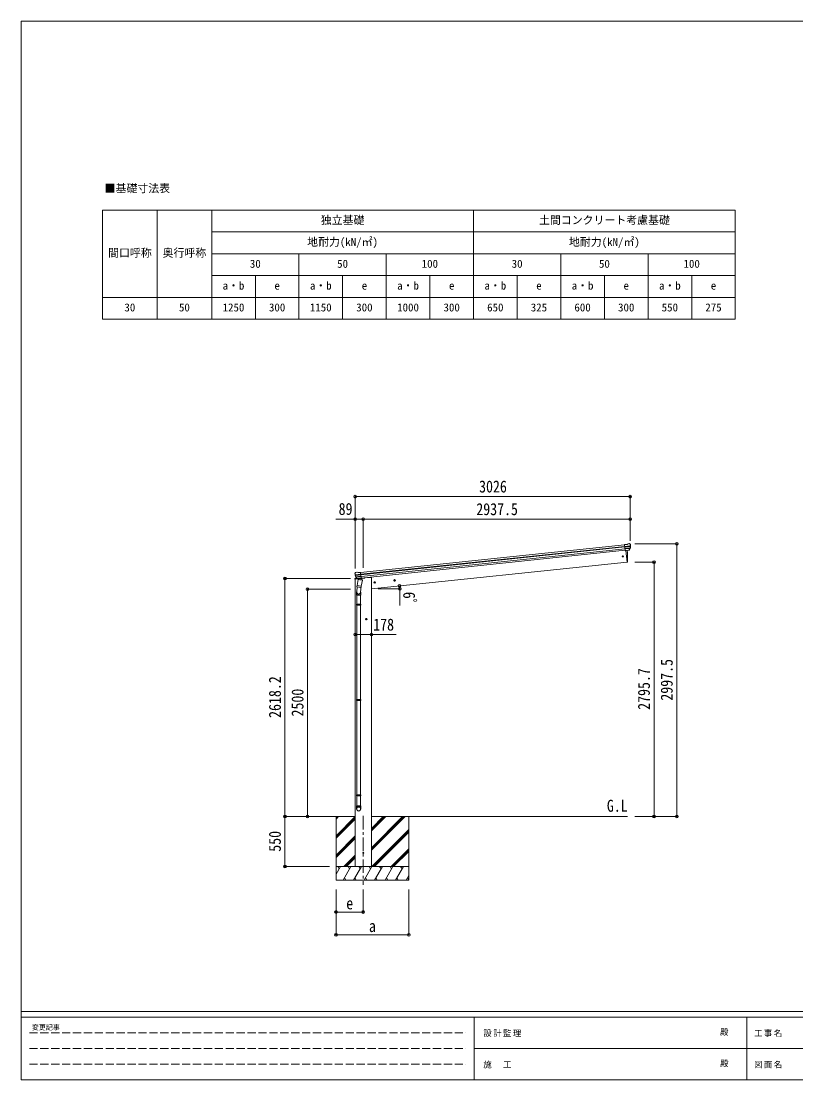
# Model space of a CAD drawing. Units: millimetres at full size, sheet at 1:30. Extents: x -8432 to 8432, y -5820 to 5820.
# Drawn here: x -8432 to 89, y -5820 to 5820 of the extents above; entities that cross this region are included whole.
import ezdxf
from ezdxf.enums import TextEntityAlignment as Align

# ---------------------------------------------------------------- set-up
doc = ezdxf.new("R2010")
doc.units = ezdxf.units.MM
doc.header["$LTSCALE"] = 30
doc.header["$PDMODE"] = 32
doc.header["$PDSIZE"] = 30
doc.linetypes.add('CHAIN1', pattern=[8, 5, -1, 1, -1])
doc.linetypes.add('DASHED3', pattern=[4, 3, -1])
for name, color, linetype, lineweight in [('0-0_0', 7, 'Continuous', 9), ('0-1_本体', 5, 'CHAIN1', 9), ('0-3_ELV2', 4, 'Continuous', 9), ('0-6_OTH_LINE', 6, 'Continuous', 9), ('0-9_OUTLINE', 7, 'Continuous', 9), ('0-E_DET2', 7, 'Continuous', 18), ('0-F_PARTS1', 6, 'Continuous', 9), ('F-0_240', 7, 'Continuous', 9)]:
    doc.layers.add(name, color=color, linetype=linetype, lineweight=lineweight)
doc.layers.add('0-7_SHAPE', color=7, linetype='Continuous')
doc.styles.add('ＭＳ ゴシック', font='')
doc.styles.get('ＭＳ ゴシック').set_extended_font_data('MS Gothic')

msp = doc.modelspace()

# ---------------------------------------------------------------- linework, layer by layer
at = {"layer": '0-0_0'}
for p, q in [((-5208.92, -2924.82), (-4757.78, -2924.82)), ((-4968.78, -2924.82), (-4968.78, -3624.82)), ((-4968.78, -2952.2), (-4941.4, -2924.82)), ((-4968.78, -2938.06), (-4955.54, -2924.82)), ((-4968.78, -3136.05), (-4757.78, -2925.05)), ((-4968.78, -3150.19), (-4757.78, -2939.19)), ((-4968.78, -3164.33), (-4757.78, -2953.34)), ((-4579.78, -3295.83), (-4208.77, -2924.82)), ((-4579.78, -3267.55), (-4237.05, -2924.82)), ((-4579.78, -3281.69), (-4222.91, -2924.82)), ((-4579.78, -3083.7), (-4420.9, -2924.82)), ((-4579.78, -3069.56), (-4435.04, -2924.82)), ((-4579.78, -3055.42), (-4449.18, -2924.82)), ((-4579.78, -2924.82), (-1762.33, -2924.82)), ((-4168.78, -2924.82), (-4168.78, -3624.82)), ((-4968.78, -3348.18), (-4757.78, -3137.18)), ((-4574.92, -3474.82), (-4168.78, -3068.68)), ((-4560.78, -3474.82), (-4168.78, -3082.83)), ((-4546.64, -3474.82), (-4168.78, -3096.97)), ((-4968.78, -3362.32), (-4757.78, -3151.32)), ((-4968.78, -3376.47), (-4757.78, -3165.47)), ((-4883.29, -3474.82), (-4757.78, -3349.31)), ((-4869.15, -3474.82), (-4757.78, -3363.46)), ((-4362.79, -3474.82), (-4168.78, -3280.81)), ((-4348.65, -3474.82), (-4168.78, -3294.96)), ((-4334.5, -3474.82), (-4168.78, -3309.1)), ((-4168.78, -3474.82), (-4968.78, -3474.82)), ((-4968.78, -3558.65), (-4920.38, -3474.82)), ((-4935.38, -3500.8), (-4950.38, -3474.82)), ((-4891.51, -3624.82), (-4804.91, -3474.82)), ((-4855, -3474.82), (-4757.78, -3377.6)), ((-4819.91, -3500.8), (-4834.91, -3474.82)), ((-4776.04, -3624.82), (-4689.44, -3474.82)), ((-4704.44, -3500.8), (-4719.44, -3474.82)), ((-4660.57, -3624.82), (-4573.97, -3474.82)), ((-4588.97, -3500.8), (-4603.97, -3474.82)), ((-4545.1, -3624.82), (-4458.5, -3474.82)), ((-4473.5, -3500.8), (-4488.5, -3474.82)), ((-4429.63, -3624.82), (-4343.03, -3474.82)), ((-4373.03, -3474.82), (-4358.03, -3500.8)), ((-4314.16, -3624.82), (-4227.56, -3474.82)), ((-4242.56, -3500.8), (-4257.56, -3474.82)), ((-4876.51, -3598.84), (-4861.52, -3624.82)), ((-4761.04, -3598.84), (-4746.04, -3624.82)), ((-4645.57, -3598.84), (-4630.57, -3624.82)), ((-4530.1, -3598.84), (-4515.11, -3624.82)), ((-4414.63, -3598.84), (-4399.64, -3624.82)), ((-4299.16, -3598.84), (-4284.16, -3624.82)), ((-4198.69, -3624.82), (-4168.78, -3573.01)), ((-4183.69, -3598.84), (-4168.78, -3624.67)), ((-4968.78, -3624.82), (-4168.78, -3624.82))]:
    msp.add_line(p, q, dxfattribs=at)
at = {"layer": '0-1_本体'}
msp.add_line((-4668.78, -2915.83), (-4668.78, -3675.04), dxfattribs=at)
at = {"layer": '0-3_ELV2'}
for p, q in [((-4697.87, -242.82), (-1793.71, 62.42)), ((-4695.89, -261.71), (-1791.73, 43.53)), ((-4695.46, -265.89), (-1791.29, 39.35)), ((-4693.36, -285.75), (-1789.2, 19.49)), ((-1787.44, 2.75), (-4691.6, -302.49)), ((-1767.4, 67.2), (-1793.92, 64.41)), ((-1787.14, -0.14), (-1793.92, 64.41)), ((-1791.76, 43.88), (-1732.02, 50.16)), ((-1731.55, 44.29), (-1791.15, 38.03)), ((-1732.38, 27.54), (-1789.42, 21.54)), ((-1733.77, 22.88), (-1788.95, 17.08)), ((-1743.78, 4.64), (-1787.16, 0.08)), ((-1787.14, -0.14), (-1777.19, 0.9)), ((-1780.25, 0.58), (-1766.86, -126.81)), ((-1777.19, 0.9), (-1776.92, 0.84)), ((-1776.92, 0.84), (-1751.59, 3.5)), ((-1767.4, 67.2), (-1755.8, 74.17)), ((-1754.57, 74.58), (-1741.08, 76)), ((-1751.59, 3.5), (-1751.33, 3.62)), ((-1751.33, 3.62), (-1743.64, 4.43)), ((-1742.33, 6.3), (-1732.88, 24.6)), ((-1741.28, 5.87), (-1731.16, 24.13)), ((-1737.42, 74.91), (-1737.42, 74.91)), ((-1737.42, 74.91), (-1732.24, 70.72)), ((-1730.85, 67.02), (-1731.16, 68.87)), ((-1766.86, -126.81), (-4579.78, -422.46)), ((-1766.86, -126.81), (-1764.81, -126.52)), ((-4760.03, -309.98), (-4760.93, -316.81)), ((-4760.93, -316.81), (-4727.2, -313.27)), ((-4760.32, -251.39), (-4760.4, -249.52)), ((-4759.03, -246.62), (-4759.73, -247.49)), ((-4755.53, -242.31), (-4759.03, -246.62)), ((-4757.78, -3474.82), (-4757.78, -316.48)), ((-4740.52, -305.62), (-4757.37, -307.39)), ((-4695.92, -261.36), (-4755.66, -267.64)), ((-4755.53, -242.31), (-4755.53, -242.3)), ((-4754.91, -273.48), (-4695.31, -267.21)), ((-4752.18, -240.48), (-4752.17, -240.48)), ((-4737.4, -309.03), (-4751.1, -293.28)), ((-4750.61, -289.69), (-4693.58, -283.7)), ((-4736.46, -308.4), (-4749.51, -292.46)), ((-4748.28, -293.96), (-4693.11, -288.16)), ((-4727.1, -309.14), (-4734.79, -309.95)), ((-4734.7, -309.71), (-4691.32, -305.15)), ((-4733.95, -309.96), (-4732.38, -309.79)), ((-4732.38, -309.79), (-4694.84, -305.85)), ((-4726.83, -309.21), (-4727.1, -309.14)), ((-4701.5, -306.54), (-4726.83, -309.21)), ((-4724.6, -243.62), (-4698.08, -240.83)), ((-4701.24, -306.43), (-4701.5, -306.54)), ((-4691.3, -305.38), (-4701.24, -306.43)), ((-4691.3, -305.38), (-4698.08, -240.83)), ((-4694.84, -305.85), (-4693.28, -305.68)), ((-4687.18, -309.06), (-4657.91, -305.99)), ((-4653.05, -298.44), (-4653.48, -301.67)), ((-4622.28, -295.82), (-4653.13, -299.06)), ((-4579.78, -295.82), (-4622.28, -295.82)), ((-4579.78, -3474.82), (-4579.78, -295.82)), ((-4543.85, -343.76), (-4549.92, -348.18)), ((-4536.99, -346.82), (-4543.85, -343.76)), ((-4536.21, -354.28), (-4536.99, -346.82)), ((-4325.05, -320.77), (-4331.13, -325.18)), ((-4318.2, -323.82), (-4325.05, -320.77)), ((-4323.49, -335.7), (-4317.41, -331.29)), ((-4317.41, -331.29), (-4318.2, -323.82)), ((-4542.28, -358.69), (-4536.21, -354.28)), ((-4636.28, -746.87), (-4642.78, -750.62)), ((-4642.78, -750.62), (-4642.78, -758.13)), ((-4642.78, -758.13), (-4636.28, -761.88)), ((-4629.78, -750.62), (-4636.28, -746.87))]:
    msp.add_line(p, q, dxfattribs=at)
for points in [[(-4738.69, -239.06), (-4738.69, -239.06), (-4752.17, -240.48)], [(-4724.6, -243.62), (-4737.4, -239.21), (-4737.4, -239.21)], [(-4549.92, -348.18), (-4549.14, -355.64), (-4542.28, -358.69)], [(-4331.13, -325.18), (-4330.34, -332.64), (-4323.49, -335.7)], [(-4636.28, -761.88), (-4629.78, -758.13), (-4629.78, -750.62)]]:
    msp.add_lwpolyline(points, dxfattribs=at)
for centre, radius in [((-1813.66, -64.26), 6.5), ((-4543.06, -351.23), 8.5), ((-4543.06, -351.23), 7.7), ((-4543.06, -351.23), 6.5), ((-4324.27, -328.23), 8.5), ((-4324.27, -328.23), 7.7), ((-4324.27, -328.23), 6.5), ((-4636.28, -754.37), 8.5), ((-4636.28, -754.37), 7.7), ((-4636.28, -754.37), 6.5), ((-4668.78, -3324.82), 4.5)]:
    msp.add_circle(centre, radius, dxfattribs=at)
for centre, radius, start, end in [((-2661.47, -86.6), 900, 357.63919, 5.64987), ((-1754.25, 71.6), 3, 96.02369, 120.97631), ((-1743.9, 7.32), 2.99, 285.2717, 331.00739), ((-1740.56, 71.03), 5, 51.04426, 95.95574), ((-1924.4, 45.37), 192.44, 1.4271, 6.57578), ((-1735.55, 25.98), 3, 332.69111, 354.20009), ((-1931.74, 45.9), 200.2, 354.20009, 359.53883), ((-1686.75, 52.27), 45.32, 182.67122, 185.64518), ((-1731.36, 42.95), 1.35, 95.1605, 97.91927), ((-1728.75, 44.51), 2.74, 179.02151, 184.43412), ((-1733.78, 25.58), 3, 331, 354.13916), ((-1931.74, 45.9), 202, 354.13916, 6), ((-1765.23, -123.55), 3, 278, 357.63919), ((-4559.42, -230.28), 202, 186, 197.86084), ((-4757.05, -310.37), 3, 96, 172.5), ((-4566.49, -232.33), 192.44, 185.42422, 190.5729), ((-4800.38, -274.98), 45.32, 6.35482, 9.32878), ((-4751.65, -245.45), 5, 96.04426, 140.95574), ((-4757.69, -273.84), 2.74, 7.56588, 12.97849), ((-4754.82, -274.82), 1.35, 94.08073, 96.8395), ((-4559.42, -230.28), 200.2, 192.46117, 197.79991), ((-4748.83, -291.31), 3, 197.86084, 221), ((-4747.19, -290.56), 3, 197.79991, 219.30889), ((-4738.37, -242.05), 3, 71.02369, 95.97631), ((-4735.14, -307.07), 2.99, 220.99261, 266.7283), ((-4734, -309.46), 0.5, 240.73754, 276), ((-4693.33, -305.18), 0.5, 276, 311.26246), ((-4658.43, -301.01), 5, 276, 352.5)]:
    msp.add_arc(centre, radius, start, end, dxfattribs=at)
for centre, major_axis, ratio, start_param, end_param in [((-1744.1, 7.62), (-0.11, 3), 0.642905, 3.24593831, 4.20392797), ((-1743.96, 7.42), (1.66, -2.51), 0.997631, 5.80419048, 5.89294842), ((-1744.03, 7.53), (3.53, -2.11), 0.650902, 5.25614477, 5.32895537), ((-1741.66, 7.88), (1.08, 3.13), 0.040856, 2.11350352, 2.14162489), ((-1733.11, 67.41), (-0.87, 5.91), 0.020485, 0.67143203, 1.56913061), ((-1738.5, 71.93), (5.88, -1.31), 0.24881, 0.46058498, 0.46410383), ((-1734.12, 68.39), (-2.34, 1.9), 0.995767, 3.98597162, 4.71238898), ((-1929.43, 23.96), (-20.92, 199.05), 0.994373, 4.71137894, 4.7277536), ((-4557.12, -252.22), (-20.92, 199.05), 0.994373, 4.71137894, 4.7277536), ((-4757.4, -249.37), (1.9, 2.34), 0.995767, 1.57079633, 2.29721369), ((-4753.85, -244.99), (-5.48, -2.51), 0.24881, 5.81908147, 5.82260033), ((-4758.19, -250.53), (-0.38, 5.97), 0.020485, 4.7140547, 5.61175327), ((-4557.12, -252.22), (-20.92, 199.05), 0.994373, 1.55543171, 1.57180637), ((-4737.44, -306.99), (-1.71, 2.84), 0.040856, 4.14156042, 4.16968179), ((-4735.01, -306.74), (-0.51, 2.96), 0.642905, 2.07925734, 3.03724699), ((-4735.05, -306.84), (-3.02, -2.79), 0.650902, 0.95422993, 1.02704053), ((-4735.1, -306.96), (-1.1, -2.8), 0.997631, 0.39023689, 0.47899483)]:
    msp.add_ellipse(centre, major_axis=major_axis, ratio=ratio, start_param=start_param, end_param=end_param, dxfattribs=at)
at = {"layer": '0-6_OTH_LINE'}
for p, q in [((-4757.78, 592.23), (-4757.78, -198.84)), ((-4757.78, 592.23), (-1731.68, 592.23)), ((-1731.68, 592.23), (-1731.68, 105.05)), ((-4757.78, 343.23), (-4971.31, 343.23)), ((-4757.78, 343.23), (-4757.78, 105.05)), ((-4669.18, 343.23), (-4669.18, -190.67)), ((-1731.68, 343.23), (-4669.18, 343.23)), ((-1731.68, 343.23), (-1731.68, 105.05)), ((-1219.54, 72.68), (-1683.4, 72.68)), ((-1219.54, 72.68), (-1219.54, -2924.82)), ((-1470.54, -129.12), (-1683.4, -129.12)), ((-1470.54, -129.12), (-1470.54, -2924.82)), ((-5530.03, -2924.82), (-5530.03, -306.62)), ((-5530.03, -306.62), (-4808.28, -306.62)), ((-5281.03, -2924.82), (-5281.03, -424.82)), ((-5281.03, -424.82), (-4808.28, -424.82)), ((-4579.78, -925.05), (-4757.78, -925.05)), ((-5530.03, -2924.82), (-5039.64, -2924.82)), ((-5530.03, -3474.82), (-5530.03, -2924.82)), ((-5281.03, -2924.82), (-5039.64, -2924.82)), ((-1219.54, -2924.82), (-1683.4, -2924.82)), ((-1470.54, -2924.82), (-1683.4, -2924.82)), ((-5530.03, -3474.82), (-5039.64, -3474.82)), ((-4968.78, -4224.82), (-4968.78, -3725.82)), ((-4968.78, -3974.82), (-4968.78, -3725.82)), ((-4668.78, -3974.82), (-4668.78, -3725.82)), ((-4168.78, -4224.82), (-4168.78, -3725.82)), ((-4968.78, -3974.82), (-4668.78, -3974.82)), ((-4968.78, -4224.82), (-4168.78, -4224.82))]:
    msp.add_line(p, q, dxfattribs=at)
at = {"layer": '0-6_OTH_LINE', "lineweight": 18}
for p, q in [((-4267.63, -422.46), (-4505.42, -422.46)), ((-4267.63, -422.46), (-4267.63, -603.96)), ((-4579.78, -925.05), (-4307.73, -925.05))]:
    msp.add_line(p, q, dxfattribs=at)
at = {"layer": '0-6_OTH_LINE'}
msp.add_arc((-4505.42, -422.46), 237.79, 0, 7.8733, dxfattribs=at)
for p in [(-4757.78, 592.23), (-1731.68, 592.23), (-4757.78, 343.23), (-4669.18, 343.23), (-1731.68, 343.23), (-1219.54, 72.68), (-1470.54, -129.12), (-5530.03, -306.62), (-5281.03, -424.82), (-4269.87, -389.88), (-4267.63, -422.46), (-4757.78, -925.05), (-4579.78, -925.05), (-5530.03, -2924.82), (-5281.03, -2924.82), (-1470.54, -2924.82), (-1219.54, -2924.82), (-5530.03, -3474.82), (-4968.78, -3974.82), (-4668.78, -3974.82), (-4968.78, -4224.82), (-4168.78, -4224.82)]:
    msp.add_point(p, dxfattribs=at)
at = {"layer": '0-9_OUTLINE'}
for p, q in [((-4723.96, -318.32), (-4737.32, -383.97)), ((-4733.95, -309.96), (-4693.28, -305.68)), ((-4730.59, -310.26), (-4730.74, -310.98)), ((-4730.12, -312.11), (-4705.37, -321.87)), ((-4679.08, -327.45), (-4723.96, -318.32)), ((-4721.79, -315.4), (-4722.45, -318.63)), ((-4700.98, -306.88), (-4703.9, -321.23)), ((-4692.44, -393.1), (-4679.08, -327.45)), ((-4691.46, -303.8), (-4690.54, -303.99)), ((-4690.54, -303.99), (-4679.33, -320.91)), ((-4679.33, -320.91), (-4680.6, -327.14)), ((-4742.62, -492.14), (-4742.62, -457.79)), ((-4734.91, -399.26), (-4740.47, -454.98)), ((-4739.8, -396.22), (-4737.31, -383.98)), ((-4739.59, -397.62), (-4739.59, -397.62)), ((-4738.25, -398.58), (-4697.29, -406.91)), ((-4692.44, -393.1), (-4737.32, -383.97)), ((-4692.01, -390.97), (-4698.66, -458.71)), ((-4696.62, -457.49), (-4696.62, -492.14)), ((-4692.45, -393.1), (-4694.99, -405.57)), ((-4696.62, -492.14), (-4742.62, -492.14)), ((-4740.62, -492.14), (-4740.62, -588.89)), ((-4698.62, -492.14), (-4698.62, -588.89)), ((-4742.62, -590.89), (-4741.62, -588.89)), ((-4696.62, -590.89), (-4742.62, -590.89)), ((-4696.62, -598.89), (-4742.62, -598.89)), ((-4697.62, -588.89), (-4741.62, -588.89)), ((-4697.62, -600.89), (-4741.62, -600.89)), ((-4740.62, -600.89), (-4740.62, -1637.08)), ((-4698.62, -600.89), (-4698.62, -1637.08)), ((-4696.62, -590.89), (-4697.62, -588.89)), ((-4696.62, -598.89), (-4697.62, -600.89)), ((-4696.62, -590.89), (-4696.62, -598.89)), ((-4742.62, -1639.08), (-4741.62, -1637.08)), ((-4696.62, -1639.08), (-4742.62, -1639.08)), ((-4696.62, -1647.08), (-4742.62, -1647.08)), ((-4697.62, -1637.08), (-4741.62, -1637.08)), ((-4697.62, -1649.08), (-4741.62, -1649.08)), ((-4740.62, -1649.08), (-4740.62, -2685.26)), ((-4698.62, -1649.08), (-4698.62, -2685.26)), ((-4696.62, -1639.08), (-4697.62, -1637.08)), ((-4696.62, -1647.08), (-4697.62, -1649.08)), ((-4696.62, -1639.08), (-4696.62, -1647.08)), ((-4742.62, -2687.26), (-4741.62, -2685.26)), ((-4696.62, -2687.26), (-4742.62, -2687.26)), ((-4696.62, -2695.26), (-4742.62, -2695.26)), ((-4697.62, -2685.26), (-4741.62, -2685.26)), ((-4697.62, -2697.26), (-4741.62, -2697.26)), ((-4740.62, -2697.26), (-4740.62, -2807.26)), ((-4698.62, -2697.26), (-4698.62, -2807.26)), ((-4696.62, -2687.26), (-4697.62, -2685.26)), ((-4696.62, -2695.26), (-4697.62, -2697.26)), ((-4696.62, -2687.26), (-4696.62, -2695.26)), ((-4742.62, -2841.41), (-4742.62, -2807.26)), ((-4696.62, -2807.26), (-4742.62, -2807.26)), ((-4696.62, -2841.41), (-4696.62, -2807.26))]:
    msp.add_line(p, q, dxfattribs=at)
for points in [[(-4742.62, -590.89), (-4742.62, -598.89), (-4741.62, -600.89)], [(-4742.62, -1639.08), (-4742.62, -1647.08), (-4741.62, -1649.08)], [(-4742.62, -2687.26), (-4742.62, -2695.26), (-4741.62, -2697.26)]]:
    msp.add_lwpolyline(points, dxfattribs=at)
for centre, radius, start, end in [((-4734, -309.46), 0.5, 240.73754, 276), ((-4731.08, -310.16), 0.5, 348.5, 96), ((-4729.76, -311.18), 1, 168.5, 248.5), ((-4704.89, -320.95), 1.03, 242.53897, 344.46569), ((-4700.4, -307.04), 0.604, 93.09842, 164.70595), ((-4693.33, -305.18), 0.5, 276, 311.26246), ((-4712.62, -457.79), 30, 177.45142, 180), ((-4737.9, -396.65), 1.95, 167.54017, 209.97766), ((-4737.85, -396.62), 2, 209.90962, 258.5), ((-4696.89, -404.95), 2, 258.5, 341.96843)]:
    msp.add_arc(centre, radius, start, end, dxfattribs=at)
for centre, major_axis, ratio, start_param, end_param in [((-4719.62, -457.49), (23, 0), 0.996195, 2.62193603, 6.60747969), ((-4719.62, -457.49), (21, 0), 0.996195, 3.02154981, 6.2247991), ((-4719.62, -2839.66), (-23, 0), 0.996195, 3.14159265, 6.28318531), ((-4719.62, -2841.41), (-23, 0), 0.996195, 3.14159265, 6.28318531), ((-4719.62, -2841.41), (0, -23.43), 0.981806, 4.71238898, 7.85398163)]:
    msp.add_ellipse(centre, major_axis=major_axis, ratio=ratio, start_param=start_param, end_param=end_param, dxfattribs=at)
msp.add_ellipse((-4719.62, -2841.41), major_axis=(21, 0), ratio=0.996195, dxfattribs=at)
at = {"layer": '0-E_DET2'}
for p, q in [((-7536.14, 3742.23), (-576.14, 3742.23)), ((-7536.14, 3742.23), (-7536.14, 2542.23)), ((-6936.14, 3742.23), (-6936.14, 2542.23)), ((-6336.14, 3742.23), (-6336.14, 2542.23)), ((-3456.14, 3742.23), (-3456.14, 2542.23)), ((-576.14, 3742.23), (-576.14, 2542.23)), ((-6336.14, 3502.23), (-576.14, 3502.23)), ((-6336.14, 3262.23), (-576.14, 3262.23)), ((-5376.14, 3262.23), (-5376.14, 2542.23)), ((-4416.14, 3262.23), (-4416.14, 2542.23)), ((-2496.14, 3262.23), (-2496.14, 2542.23)), ((-1536.14, 3262.23), (-1536.14, 2542.23)), ((-6336.14, 3022.23), (-576.14, 3022.23)), ((-5856.14, 3022.23), (-5856.14, 2542.23)), ((-4896.14, 3022.23), (-4896.14, 2542.23)), ((-3936.14, 3022.23), (-3936.14, 2542.23)), ((-2976.14, 3022.23), (-2976.14, 2542.23)), ((-2016.14, 3022.23), (-2016.14, 2542.23)), ((-1056.14, 3022.23), (-1056.14, 2542.23)), ((-7536.14, 2782.23), (-576.14, 2782.23)), ((-7536.14, 2542.23), (-576.14, 2542.23))]:
    msp.add_line(p, q, dxfattribs=at)
at = {"layer": '0-F_PARTS1'}
msp.add_line((-4669.18, 343.23), (-4757.78, 343.23), dxfattribs=at)
for p in [(-4757.78, 343.23), (-4669.18, 343.23)]:
    msp.add_point(p, dxfattribs=at)
at = {"layer": 'F-0_240', "color": 5}
for p, q in [((-8432.06, 5820), (-8432.06, -5820)), ((-8432.06, 5820), (8007.94, 5820)), ((-8432.06, -5070), (8007.94, -5070)), ((-8432.06, -5130), (5341.19, -5130)), ((-3448.82, -5130), (-3448.82, -5820)), ((-448.82, -5130), (-448.82, -5820)), ((-3448.82, -5475), (2701.18, -5475)), ((-8432.06, -5820), (8007.94, -5820))]:
    msp.add_line(p, q, dxfattribs=at)
at = {"layer": 'F-0_240', "color": 4, "linetype": 'DASHED3'}
for p, q in [((-8342.06, -5302.5), (-3538.82, -5302.5)), ((-8342.06, -5475), (-3538.82, -5475)), ((-8342.06, -5647.5), (-3538.82, -5647.5))]:
    msp.add_line(p, q, dxfattribs=at)

# ---------------------------------------------------------------- texts
at = {"layer": '0-6_OTH_LINE', "color": 7, "style": 'ＭＳ ゴシック', "width": 0.85}
for s, p in [('3026', (-3394.73, 598.23)), ('2937.5', (-3425.43, 349.23)), ('178', (-4559.61, -919.97)), ('e', (-4856.28, -3984.82)), ('a', (-4606.28, -4234.82))]:
    msp.add_text(s, height=132, dxfattribs=at).set_placement(p, align=Align.BOTTOM_LEFT)
for s, rotation, p in [('6ﾟ', 270, (-4268.08, -453.98)), ('2997.5', 90, (-1225.54, -1651.07)), ('2618.2', 90, (-5536.03, -1840.72)), ('2795.7', 90, (-1476.54, -1751.97)), ('2500', 90, (-5287.03, -1824.82)), ('550', 90, (-5536.03, -3312.32))]:
    msp.add_text(s, height=132, rotation=rotation, dxfattribs=at).set_placement(p, align=Align.BOTTOM_LEFT)
at = {"layer": '0-7_SHAPE', "style": 'ＭＳ ゴシック', "width": 0.85}
msp.add_text('G.L', height=132, dxfattribs=at).set_placement((-1989.29, -2912.02), align=Align.BOTTOM_LEFT)
at = {"layer": '0-E_DET2', "style": 'ＭＳ ゴシック'}
for s, p in [('■基礎寸法表', (-7513.73, 3911.95)), ('独立基礎', (-5136.14, 3562.23)), ('土間コンクリート考慮基礎', (-2736.14, 3562.23)), ('地耐力(kN/㎡)', (-5286.14, 3322.23)), ('地耐力(kN/㎡)', (-2406.14, 3322.23)), ('間口呼称', (-7476.14, 3202.23)), ('奥行呼称', (-6876.14, 3202.23)), ('30', (-5916.14, 3082.23)), ('50', (-4956.14, 3082.23)), ('100', (-4026.14, 3082.23)), ('30', (-3036.14, 3082.23)), ('50', (-2076.14, 3082.23)), ('100', (-1146.14, 3082.23)), ('a・b', (-6216.14, 2842.23)), ('e', (-5646.14, 2842.23)), ('a・b', (-5256.14, 2842.23)), ('e', (-4686.14, 2842.23)), ('a・b', (-4296.14, 2842.23)), ('e', (-3726.14, 2842.23)), ('a・b', (-3336.14, 2842.23)), ('e', (-2766.14, 2842.23)), ('a・b', (-2376.14, 2842.23)), ('e', (-1806.14, 2842.23)), ('a・b', (-1416.14, 2842.23)), ('e', (-846.14, 2842.23)), ('30', (-7296.14, 2602.23)), ('50', (-6696.14, 2602.23)), ('1250', (-6216.14, 2602.23)), ('300', (-5706.14, 2602.23)), ('1150', (-5256.14, 2602.23)), ('300', (-4746.14, 2602.23)), ('1000', (-4296.14, 2602.23)), ('300', (-3786.14, 2602.23)), ('650', (-3306.14, 2602.23)), ('325', (-2826.14, 2602.23)), ('600', (-2346.14, 2602.23)), ('300', (-1866.14, 2602.23)), ('550', (-1386.14, 2602.23)), ('275', (-906.14, 2602.23))]:
    msp.add_text(s, height=87.98, dxfattribs=at).set_placement(p, align=Align.BOTTOM_LEFT)
at = {"layer": '0-F_PARTS1', "color": 7, "style": 'ＭＳ ゴシック', "width": 0.85}
msp.add_text('89', height=132, dxfattribs=at).set_placement((-4939.91, 351.62), align=Align.BOTTOM_LEFT)
at = {"layer": 'F-0_240', "style": 'ＭＳ ゴシック'}
for s, height, p in [('変更記事', 54.99, (-8314.83, -5287.5)), ('殿', 65.98, (-744.53, -5347.5)), ('殿', 65.98, (-744.53, -5692.5))]:
    msp.add_text(s, height=height, dxfattribs=at).set_placement(p, align=Align.BOTTOM_LEFT)
at = {"layer": 'F-0_240', "char_height": 65.98, "attachment_point": 7, "style": 'ＭＳ ゴシック'}
for s, insert in [('\\T1.17;設計監理', (-3347.49, -5347.5)), ('\\T1.17;工事名', (-369.71, -5347.5)), ('\\T1.17;施\u3000工', (-3347.49, -5692.5)), ('\\T1.17;図面名', (-369.71, -5692.5))]:
    msp.add_mtext(s, dxfattribs=dict(at, insert=insert))

doc.saveas('drawing.dxf')
